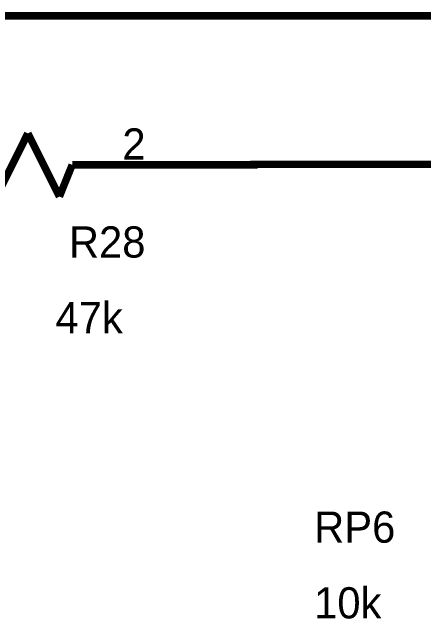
# Model space of a CAD drawing. Header units: millimetres. Extents: x 0 to 800, y 0 to 567.
# Drawn here: x 39.83 to 56.38, y 338.29 to 362.7 of the extents above; entities that cross this region are included whole.
import ezdxf

# ---------------------------------------------------------------- set-up
doc = ezdxf.new("R2010")
doc.units = ezdxf.units.MM
doc.layers.add('Sheet', color=255, linetype='Continuous')

msp = doc.modelspace()

# ---------------------------------------------------------------- linework, layer by layer
at = {"layer": 'Sheet', "const_width": 0.3}
for points in [[(58.361, 362.546), (27.54, 362.546), (27.54, 359.052), (26.745, 359.052)], [(39.199, 355.278), (40.464, 357.82)], [(40.464, 357.82), (41.73, 355.278)], [(41.73, 355.278), (42.245, 356.555)], [(42.245, 356.555), (47.318, 356.555)], [(42.245, 356.555), (43.006, 356.555)], [(47.318, 356.555), (49.547, 356.555), (49.547, 356.577), (68.071, 356.577), (68.071, 342.096), (79.36, 342.096)]]:
    msp.add_lwpolyline(points, dxfattribs=at)

# ---------------------------------------------------------------- texts
at = {"layer": 'Sheet'}
for s, height, p in [('2', 1.254, (44.261, 356.768)), ('R28', 1.2543, (42.111, 352.825)), ('47k', 1.2543, (41.573, 349.779)), ('RP6', 1.2543, (51.966, 341.357)), ('10k', 1.2543, (51.966, 338.311))]:
    msp.add_text(s, height=height, dxfattribs=at).set_placement(p)

doc.saveas('drawing.dxf')
